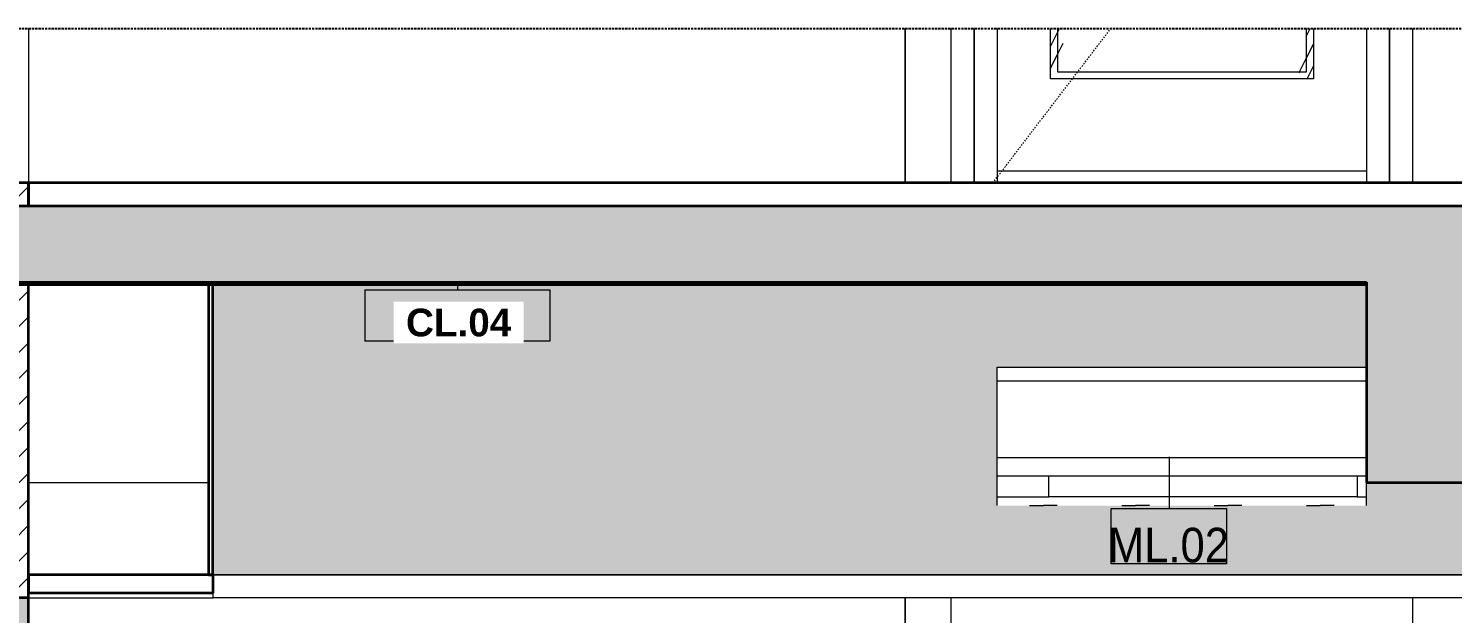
# Model space of a CAD drawing. Header units: millimetres. Extents: x 31499 to 223976, y 3719 to 80291.
# Drawn here: x 48873 to 51959, y 8066 to 9335 of the extents above; entities that cross this region are included whole.
import ezdxf

# ---------------------------------------------------------------- set-up
doc = ezdxf.new("R2010")
doc.units = ezdxf.units.MM
for name, pattern in [('Centre', [31.75, 6.35, -4.7625, 15.875, -4.7625]), ('Dash', [6, 3, -3]), ('Hidden', [7.14375, 4.7625, -2.38125]), ('IMPORT-CENTER _2_', [40.64, 25.4, -5.08, 5.08, -5.08])]:
    doc.linetypes.add(name, pattern=pattern)
for name, color, linetype, lineweight in [('0-4', 130, 'Continuous', 5), ('A-CLNG', 13, 'Continuous', 18), ('A-CLNG-1', 250, 'Continuous', 35), ('A-CLNG-2', 7, 'Continuous', 18), ('A-CLNG-FNSH-1', 7, 'Continuous', 18), ('A-CLNG-IDEN', 151, 'Continuous', 9), ('A-CLNG-PATT-1', 7, 'Continuous', 18), ('A-CLNG-PATT-2', 31, 'Continuous', 25), ('A-DETL-GENF', 92, 'Continuous', 18), ('A-DETL-GENF-4', 92, 'Hidden', 25), ('A-DETL-GENF-5', 9, 'Continuous', 18), ('A-DETL-GENF-HDLN-1', 7, 'Dash', 18), ('A-DETL-GENF-HDLN-2', 1, 'Continuous', 18), ('A-DETL-MEDM', 33, 'Continuous', 35), ('A-DOOR', 31, 'Continuous', 18), ('A-DOOR-1', 7, 'Continuous', 18), ('A-FLOR-FNSH-1', 250, 'Continuous', 35), ('A-FLOR-LEVL-2', 51, 'Centre', 9), ('A-FLOR-PATT-1', 253, 'Continuous', 18), ('A-WALL', 113, 'Continuous', 18), ('A-WALL-5', 250, 'Continuous', 35), ('A-WALL-6', 7, 'Continuous', 18), ('A-WALL-PATT-2', 111, 'Continuous', 18), ('G-IMPT', 8, 'Continuous', 18), ('G-IMPT-3', 8, 'IMPORT-CENTER _2_', 18), ('M-EQPM', 50, 'Continuous', 18), ('M-EQPM-1', 50, 'Continuous', 25), ('M-EQPM-2', 7, 'Continuous', 18), ('M-EQPM-IDEN', 50, 'Continuous', 9), ('S-BEAM-2', 7, 'Continuous', 18), ('S-COLS-10', 7, 'Continuous', 18)]:
    doc.layers.add(name, color=color, linetype=linetype, lineweight=lineweight)
doc.styles.add('Arial_1', font='arial.ttf', dxfattribs={"width": 0.9, "height": 75})
doc.styles.add('Arial_B_3', font='arialbd.ttf', dxfattribs={"height": 60})
pattern_1 = [(50, (37692.33, 15875), (364.368, -31.878), [38.1, -419.1]), (355, (37692.33, 15875), (-70.486, 382.113), [30.48, -335.28]), (100.451, (37722.7, 15872.34), (293.885, 350.233), [32.38, -356.18]), (46.184, (37692.33, 15976.6), (542.158, -84.086), [57.15, -628.65]), (96.636, (37737.5, 15969.6), (474.805, 494.855), [48.57, -534.27]), (351.184, (37692.33, 15976.6), (474.81, 494.85), [45.72, -502.92]), (21, (37743.13, 15951.2), (303.228, -204.53), [38.1, -419.1]), (326, (37743.13, 15951.2), (123.604, 368.376), [30.48, -335.28]), (71.451, (37768.4, 15934.16), (426.834, 163.843), [32.38, -356.18]), (37.5, (37692.33, 15875), (6.1766, 169.1102), [3.353, -327.863, 3.353, -337.007, -336.55]), (37.5, (37692.33, 15875), (6.1766, 169.1102), [-671.576, 3.353, -333.197]), (7.5, (37692.33, 15875), (133.639, 200.3615), [3.353, -190.703, 3.353, -320.243, -128.27]), (7.5, (37692.33, 15875), (133.639, 200.3615), [-517.652, 3.353, -124.917]), (327.5, (37579.05, 15875), (271.1818, -11.4584), [3.353, -123.647, 3.353, -392.887, -525.78]), (327.5, (37579.05, 15875), (271.1818, -11.4584), [-523.24, 3.353, -522.427]), (317.5, (37528.25, 15875), (296.2585, 50.853), [3.353, -161.747, 3.353, -259.791, -373.38]), (317.5, (37528.25, 15875), (296.2585, 50.853), [-428.244, 3.353, -370.027]), (45, (37692.33, 15875), (-125.7236, 125.7236), []), (45, (37692.33, 16065.5), (-125.7236, 125.7236), [])]
pattern_2 = [(0, (37692.33, 15875), (406.4, 101.6), [16.764, -288.036, 16.764, -288.036, -1625.6]), (0, (37692.33, 15875), (406.4, 101.6), [-609.6, 16.764, -592.836, 16.764, -288.036, -711.2]), (0, (37692.33, 15875), (406.4, 101.6), [-1524, 16.764, -186.436, 16.764, -491.236]), (120, (37844.73, 15925.8), (-291.1882, 301.1527), [16.764, -288.036, 16.764, -288.036, -1625.6]), (120, (37844.73, 15925.8), (-291.1882, 301.1527), [-609.6, 16.764, -592.836, 16.764, -288.036, -711.2]), (120, (37844.73, 15925.8), (-291.1882, 301.1527), [-1524, 16.764, -186.436, 16.764, -491.236]), (240, (37895.53, 16129), (-115.2118, -402.7527), [16.764, -288.036, 16.764, -288.036, -1625.6]), (240, (37895.53, 16129), (-115.2118, -402.7527), [-609.6, 16.764, -592.836, 16.764, -288.036, -711.2]), (240, (37895.53, 16129), (-115.2118, -402.7527), [-1524, 16.764, -186.436, 16.764, -491.236])]
pattern_3 = [(63.435, (37755.83, 15906.75), (-255.583, 766.747), [317.5, -190.5, 317.5, -190.5, -403.903]), (63.435, (37755.83, 15906.75), (-255.583, 766.747), [-1016, 127, -276.9]), (63.435, (37739.96, 15922.6), (-255.583, 766.747), [254, -317.5, 190.5, -190.5, -467.403]), (63.435, (37739.96, 15922.6), (-255.583, 766.747), [-952.5, 222.25, -245.15]), (63.435, (37739.96, 15970.25), (-255.583, 766.747), [190.5, -381, 127, -190.5, -530.903]), (63.435, (37739.96, 15970.25), (-255.583, 766.747), [-889, 285.75, -245.15]), (63.435, (37787.6, 15922.6), (-255.583, 766.747), [190.5, -381, 158.75, -689.653]), (63.435, (37835.2, 15970.25), (-255.583, 766.747), [95.25, -476.25, 63.5, -784.903]), (63.435, (37755.83, 16049.6), (-255.583, 766.747), [63.5, -476.25, 63.5, -254, -562.653]), (63.435, (37755.83, 16049.6), (-255.583, 766.747), [-857.25, 158.75, -403.9]), (63.435, (38041.6, 16002), (-255.583, 766.747), [317.5, -476.25, 381, -251.503]), (63.435, (38041.6, 15954.4), (-255.583, 766.747), [444.5, -317.5, 476.25, -188.003]), (63.435, (38073.33, 15970.25), (-255.583, 766.747), [508, -254, 381, -276.903]), (63.435, (38120.96, 16017.9), (-255.583, 766.747), [317.5, -444.5, 254, -403.903]), (63.435, (38073.33, 16113.1), (-255.583, 766.747), [158.75, -635, 190.5, -435.653]), (63.435, (38168.6, 16065.5), (-255.583, 766.747), [127, -635, 127, -530.903])]
pattern_4 = [(45, (51512.36, 15875), (-28.28427, 28.28427), [])]

# ---------------------------------------------------------------- blocks, each defined once
blk = doc.blocks.new('NCV_TKTC_KET CAU_rvt-2-TKCS_CĂN HỘ LOẠI 2A - MẶT CẮT 1')
at = {"layer": 'A-FLOR-PATT-1'}
h = blk.add_hatch(dxfattribs=at)
h.set_pattern_fill('FP_3', color=256, style=0, pattern_type=2)
h.set_pattern_definition(pattern_1)
h.paths.add_polyline_path([(37683.7, 8780), (37952.6, 8780), (37952.6, 8785), (33952.6, 8785), (33952.6, 8780), (37014.5, 8780)])
h.paths.add_polyline_path([(39952.6, 8780), (42052.6, 8780), (42052.6, 8785), (38252.6, 8785), (38252.6, 8780), (38353, 8780)])
h = blk.add_hatch(dxfattribs=at)
h.set_pattern_fill('FP_3', color=256, style=0, pattern_type=2)
h.set_pattern_definition(pattern_1)
h.paths.add_polyline_path([(37683.7, 8780), (37952.6, 8780), (37952.6, 8785), (33952.6, 8785), (33952.6, 8780), (37014.5, 8780)])
h.paths.add_polyline_path([(39952.6, 8780), (42052.6, 8780), (42052.6, 8785), (38252.6, 8785), (38252.6, 8780), (38353, 8780)])
at = {"layer": 'A-FLOR-FNSH-1'}
blk.add_line((33952.6, 8780), (37952.6, 8780), dxfattribs=at)
at = {"layer": 'S-BEAM-2'}
blk.add_line((35052.6, 8350), (35442.4, 8350), dxfattribs=at)
blk = doc.blocks.new('Air_Conditioner_on_wall_20381 - Air_Conditioner_on_wall_20381-806652-TKCS_CĂN HỘ LOẠI 2A - MẶT CẮT 1')
at = {"layer": 'M-EQPM-2'}
for p, q in [((37152.2, 8570), (37152.2, 8600)), ((37152.2, 8600), (37952.2, 8600)), ((37952.2, 8600), (37952.2, 8570)), ((37152.2, 8404.1), (37152.2, 8570)), ((37952.2, 8570), (37152.2, 8570)), ((37952.2, 8570), (37952.2, 8404.1)), ((37152.2, 8364.8), (37152.2, 8404.1)), ((37152.2, 8404.1), (37952.2, 8404.1)), ((37952.2, 8404.1), (37952.2, 8364.8)), ((37152.2, 8319.1), (37152.2, 8364.8)), ((37152.2, 8364.8), (37264.2, 8364.8)), ((37264.2, 8364.8), (37932.2, 8364.8)), ((37264.2, 8319.1), (37264.2, 8364.8)), ((37932.2, 8364.8), (37952.2, 8364.8)), ((37932.2, 8364.8), (37932.2, 8319.1)), ((37952.2, 8364.8), (37952.2, 8319.1)), ((37152.2, 8300), (37152.2, 8319.1)), ((37152.2, 8319.1), (37264.2, 8319.1)), ((37932.2, 8319.1), (37264.2, 8319.1)), ((37932.2, 8319.1), (37952.2, 8319.1)), ((37952.2, 8319.1), (37952.2, 8300)), ((37222.3, 8300), (37252.2, 8300)), ((37282.2, 8300), (37252.2, 8300)), ((37422.3, 8300), (37452.2, 8300)), ((37482.2, 8300), (37452.2, 8300)), ((37622.3, 8300), (37652.2, 8300)), ((37682.2, 8300), (37652.2, 8300)), ((37822.3, 8300), (37852.2, 8300)), ((37882.2, 8300), (37852.2, 8300))]:
    blk.add_line(p, q, dxfattribs=at)
blk = doc.blocks.new('CL_01-VÁCH DỰNG THẠCH CAO CĂN HỘ LOẠI 1-5A5 - CL_01-VÁCH DỰNG THẠCH CAO CĂN HỘ LOẠI 1A-5-909354-TKCS_CĂN HỘ LOẠI 2A - MẶT CẮT 1')
at = {"layer": 'A-CLNG-PATT-1'}
h = blk.add_hatch(dxfattribs=at)
h.set_pattern_fill('FP_5', color=256, style=0, pattern_type=2)
h.set_pattern_definition(pattern_2)
h.paths.add_polyline_path([(41052.6, 8150), (41062.6, 8150), (41062.6, 8780), (41052.6, 8780), (41052.6, 8350)])
h.paths.add_polyline_path([(35452.4, 8150), (35452.4, 8780), (35442.4, 8780), (35442.4, 8150)])
at = {"layer": 'A-CLNG-PATT-2'}
h = blk.add_hatch(dxfattribs=at)
h.set_pattern_fill('FP_6', color=256, style=0, pattern_type=2)
h.set_pattern_definition([(0, (37692.334, 15875), (203.2, 50.8), [16.764, -135.636, 16.764, -135.636, -812.8]), (0, (37692.334, 15875), (203.2, 50.8), [-304.8, 16.764, -288.036, 16.764, -135.636, -355.6]), (0, (37692.334, 15875), (203.2, 50.8), [-762, 16.764, -84.836, 16.764, -237.236]), (120, (37768.534, 15900.4), (-145.5941, 150.57636), [16.764, -135.636, 16.764, -135.636, -812.8]), (120, (37768.534, 15900.4), (-145.5941, 150.57636), [-304.8, 16.764, -288.036, 16.764, -135.636, -355.6]), (120, (37768.534, 15900.4), (-145.5941, 150.57636), [-762, 16.764, -84.836, 16.764, -237.236]), (240, (37793.934, 16002), (-57.6059, -201.37636), [16.764, -135.636, 16.764, -135.636, -812.8]), (240, (37793.934, 16002), (-57.6059, -201.37636), [-304.8, 16.764, -288.036, 16.764, -135.636, -355.6]), (240, (37793.934, 16002), (-57.6059, -201.37636), [-762, 16.764, -84.836, 16.764, -237.236])])
h.paths.add_polyline_path([(38152.6, 8150), (41052.6, 8150), (41052.6, 8780), (38252.6, 8780), (38252.6, 8350), (37952.6, 8350), (37952.2, 8780), (35452.4, 8780), (35452.6, 8150), (37952.6, 8150)])
h.paths.add_polyline_path([(37683.7, 8300), (37152.2, 8300), (37152.2, 8600), (37952.2, 8600), (37952.2, 8300), (37932.2, 8300)])
at = {"layer": 'A-CLNG-1'}
for p, q in [((35452.4, 8780), (35442.4, 8780)), ((35442.4, 8780), (35442.4, 8150)), ((35452.4, 8150), (35452.4, 8780)), ((35442.4, 8150), (35452.4, 8150))]:
    blk.add_line(p, q, dxfattribs=at)
at = {"layer": 'A-CLNG-2'}
blk.add_line((41052.6, 8150), (35452.6, 8150), dxfattribs=at)
blk = doc.blocks.new('NCV_TKTC_TANG 2_rvt-2-TKCS_CĂN HỘ LOẠI 2A - MẶT CẮT 1')
at = {"layer": 'A-CLNG-PATT-1'}
h = blk.add_hatch(dxfattribs=at)
h.set_pattern_fill('FP_5', color=256, style=0, pattern_type=2)
h.set_pattern_definition(pattern_2)
h.paths.add_polyline_path([(41852.6, 8100), (41852.6, 8110), (41052.6, 8110), (41052.6, 8100), (41699.2, 8100)])
h.paths.add_polyline_path([(35052.6, 8100), (35452.6, 8100), (35452.4, 8110), (35052.6, 8110)])
at = {"layer": 'A-CLNG-1'}
for p, q in [((35452.6, 8150), (35052.6, 8150)), ((35052.6, 8150), (35052.6, 8110)), ((35452.6, 8110), (35452.6, 8150)), ((35452.6, 8110), (35052.6, 8110))]:
    blk.add_line(p, q, dxfattribs=at)
at = {"layer": 'A-CLNG-2'}
for p, q in [((35452.6, 8150), (41052.6, 8150)), ((41052.6, 8100), (35452.6, 8100))]:
    blk.add_line(p, q, dxfattribs=at)
at = {"layer": 'A-CLNG-FNSH-1'}
for p, q in [((35052.6, 8110), (35052.6, 8100)), ((35052.6, 8100), (35452.6, 8100)), ((35452.6, 8100), (35452.6, 8110))]:
    blk.add_line(p, q, dxfattribs=at)
at = {"layer": 'A-WALL-6'}
blk.add_line((36952.6, 5600), (36952.6, 8100), dxfattribs=at)
at = {"layer": 'S-COLS-10'}
for p, q in [((36952.6, 8100), (36952.6, 5600)), ((37052.6, 5600), (37052.6, 8100)), ((38052.6, 8100), (38052.6, 5600))]:
    blk.add_line(p, q, dxfattribs=at)
at = {"layer": 'A-CLNG'}
blk.add_blockref('CL_01-VÁCH DỰNG THẠCH CAO CĂN HỘ LOẠI 1-5A5 - CL_01-VÁCH DỰNG THẠCH CAO CĂN HỘ LOẠI 1A-5-909354-TKCS_CĂN HỘ LOẠI 2A - MẶT CẮT 1', (0, 0), dxfattribs=at)
at = {"layer": 'M-EQPM'}
blk.add_blockref('Air_Conditioner_on_wall_20381 - Air_Conditioner_on_wall_20381-806652-TKCS_CĂN HỘ LOẠI 2A - MẶT CẮT 1', (0, 0), dxfattribs=at)
blk = doc.blocks.new('DOOR_CW_01 CANH MO-PANEL KINH - DIG_01-900x2200-CỬA NHÔM KÍNH-V39-TKCS_CĂN HỘ LOẠI 2A - MẶT CẮT 1')
at = {"layer": 'A-DETL-GENF-HDLN-2'}
h = blk.add_hatch(dxfattribs=at)
h.set_pattern_fill('FP_9', color=256, style=0, pattern_type=2)
h.set_pattern_definition(pattern_3)
h.paths.add_polyline_path([(37683.7, 9226), (37837.6, 9226), (37837.6, 9335.2), (37822.6, 9335.2), (37822.6, 9241), (37282.6, 9241), (37282.6, 9335.2), (37267.6, 9335.2), (37267.6, 9226), (37282.7, 9226)])
h = blk.add_hatch(dxfattribs=at)
h.set_pattern_fill('FP_9', color=256, style=0, pattern_type=2)
h.set_pattern_definition(pattern_3)
h.paths.add_polyline_path([(37683.7, 9241), (37822.6, 9241), (37822.6, 9335.2), (37282.6, 9335.2), (37282.6, 9241)])
at = {"layer": 'A-DETL-GENF-HDLN-1'}
blk.add_line((37142.6, 9000), (37398.6, 9335.2), dxfattribs=at)
at = {"layer": 'A-DOOR-1'}
for p, q in [((37102.6, 9335.2), (37102.6, 9000)), ((37152.6, 9000), (37152.6, 9335.2)), ((37267.6, 9226), (37267.6, 9335.2)), ((37282.6, 9335.2), (37282.6, 9241)), ((37822.6, 9241), (37822.6, 9335.2)), ((37837.6, 9335.2), (37837.6, 9226)), ((37952.6, 9335.2), (37952.6, 9000)), ((38002.6, 9000), (38002.6, 9335.2)), ((37282.6, 9241), (37822.6, 9241)), ((37837.6, 9226), (37267.6, 9226)), ((37152.6, 9026), (37952.6, 9026))]:
    blk.add_line(p, q, dxfattribs=at)
blk = doc.blocks.new('NCV_TKTC_TANG 3 - 4_rvt-3-TKCS_CĂN HỘ LOẠI 2A - MẶT CẮT 1')
at = {"layer": 'A-FLOR-FNSH-1'}
for p, q in [((41852.6, 9000), (35052.6, 9000)), ((35052.6, 9000), (35052.6, 8950))]:
    blk.add_line(p, q, dxfattribs=at)
at = {"layer": 'A-WALL-6'}
for p, q in [((36952.6, 9000), (36952.6, 9335.2)), ((37102.6, 9100), (37102.6, 9335.2)), ((38002.6, 9335.2), (38002.6, 9100)), ((37102.6, 9000), (37102.6, 9100)), ((38002.6, 9100), (38002.6, 9000))]:
    blk.add_line(p, q, dxfattribs=at)
at = {"layer": 'S-COLS-10'}
for p, q in [((36952.6, 9335.2), (36952.6, 9000)), ((37052.6, 9000), (37052.6, 9335.2)), ((38052.6, 9335.2), (38052.6, 9000))]:
    blk.add_line(p, q, dxfattribs=at)
at = {"layer": 'A-DOOR'}
blk.add_blockref('DOOR_CW_01 CANH MO-PANEL KINH - DIG_01-900x2200-CỬA NHÔM KÍNH-V39-TKCS_CĂN HỘ LOẠI 2A - MẶT CẮT 1', (0, 0), dxfattribs=at)
blk = doc.blocks.new('TKTC_XREF_251221_MB TANG 2-7 - TKTC_XREF_260130_MB TANG 2-5_dwg_$cc-V17-TKCS_CĂN HỘ LOẠI 2A - MẶT CẮT 1')
at = {"layer": 'G-IMPT-3'}
for p, q in [((37554.2, 5600), (37433.1, 5600)), ((37494.1, 5600), (37493.3, 5600))]:
    blk.add_line(p, q, dxfattribs=at)
at = {"layer": 'M-EQPM'}
for p, q in [((37538.7, 5600), (37448.7, 5600)), ((37448.7, 5600), (37493.7, 5600)), ((37493.4, 5600), (37493.4, 5600)), ((37493.7, 5600), (37538.7, 5600))]:
    blk.add_line(p, q, dxfattribs=at)
blk = doc.blocks.new('TKTC_XREF_251221_MB TANG 2-7 - TKTC_XREF_260130_MB TANG 2-5_dwg_CUM U_DN100-V18-TKCS_CĂN HỘ LOẠI 2A - MẶT CẮT 1')
at = {"layer": 'G-IMPT'}
for p, q in [((37439.6, 5600), (37438.1, 5600)), ((37438.1, 5600), (37450.2, 5600)), ((37439.6, 5600), (37441.9, 5600)), ((37448.7, 5600), (37439.6, 5600)), ((37440.7, 5600), (37447.5, 5600)), ((37549.9, 5600), (37441, 5600)), ((37441.9, 5600), (37446.4, 5600)), ((37442.1, 5600), (37442.9, 5600)), ((37442.1, 5600), (37446.2, 5600)), ((37442.9, 5600), (37445.4, 5600)), ((37442.9, 5600), (37445.4, 5600)), ((37442.9, 5600), (37445.4, 5600)), ((37445.4, 5600), (37446.2, 5600)), ((37446.4, 5600), (37448.7, 5600)), ((37543.6, 5600), (37447.3, 5600)), ((37447.3, 5600), (37450.5, 5600)), ((37450.2, 5600), (37448.7, 5600)), ((37540.5, 5600), (37450.5, 5600)), ((37543.6, 5600), (37540.5, 5600)), ((37542.2, 5600), (37540.7, 5600)), ((37540.7, 5600), (37552.8, 5600)), ((37542.2, 5600), (37544.5, 5600)), ((37551.3, 5600), (37542.2, 5600)), ((37543.4, 5600), (37550.2, 5600)), ((37544.5, 5600), (37549, 5600)), ((37544.7, 5600), (37545.5, 5600)), ((37544.7, 5600), (37548.8, 5600)), ((37545.5, 5600), (37548, 5600)), ((37545.5, 5600), (37548, 5600)), ((37545.5, 5600), (37548, 5600)), ((37548, 5600), (37548.8, 5600)), ((37549, 5600), (37551.3, 5600)), ((37552.8, 5600), (37551.3, 5600))]:
    blk.add_line(p, q, dxfattribs=at)
blk = doc.blocks.new('TKTC_XREF_251221_MB TANG 2-7 - TKTC_XREF_260130_MB TANG 2-5_dwg_THU NUOC - THU NUOC-444531-TKCS_MB TẦNG 1-4746810-TKCS_CĂN HỘ LOẠI 2A - MẶT CẮT 1')
at = {"layer": 'G-IMPT'}
for p, q in [((36628.7, 5600), (36478.7, 5600)), ((36478.7, 5600), (36628.7, 5600)), ((36603.7, 5600), (36503.7, 5600)), ((36503.7, 5600), (36603.7, 5600)), ((36598.7, 5600), (36508.7, 5600)), ((36508.7, 5600), (36598.7, 5600)), ((36508.7, 5600), (36598.7, 5600)), ((36598.7, 5600), (36508.7, 5600)), ((36521.6, 5600), (36521.6, 5600)), ((36521.6, 5600), (36521.6, 5600)), ((36521.6, 5600), (36521.6, 5600)), ((36521.6, 5600), (36545.7, 5600)), ((36545.7, 5600), (36521.6, 5600)), ((36585.8, 5600), (36521.6, 5600)), ((36521.6, 5600), (36585.8, 5600)), ((36585.8, 5600), (36521.6, 5600)), ((36521.6, 5600), (36585.8, 5600)), ((36533.9, 5600), (36533.9, 5600)), ((36533.9, 5600), (36533.9, 5600)), ((36573.4, 5600), (36533.9, 5600)), ((36533.9, 5600), (36573.4, 5600)), ((36573.4, 5600), (36533.9, 5600)), ((36533.9, 5600), (36573.4, 5600)), ((36543.9, 5600), (36543.9, 5600)), ((36543.9, 5600), (36543.9, 5600)), ((36563.5, 5600), (36543.9, 5600)), ((36543.9, 5600), (36563.5, 5600)), ((36563.5, 5600), (36543.9, 5600)), ((36543.9, 5600), (36563.5, 5600)), ((36585.8, 5600), (36561.7, 5600)), ((36561.7, 5600), (36585.8, 5600)), ((36563.5, 5600), (36563.5, 5600)), ((36563.5, 5600), (36563.5, 5600)), ((36573.4, 5600), (36573.4, 5600)), ((36573.4, 5600), (36573.4, 5600)), ((36585.8, 5600), (36585.8, 5600)), ((36585.8, 5600), (36585.8, 5600)), ((36585.8, 5600), (36585.8, 5600))]:
    blk.add_line(p, q, dxfattribs=at)
blk = doc.blocks.new('TKTC_XREF_251221_MB TANG 2-7 - TKTC_XREF_260130_MB TANG 2-5_dwg_$cc-V19-TKCS_CĂN HỘ LOẠI 2A - MẶT CẮT 1')
at = {"layer": 'G-IMPT-3'}
for p, q in [((37554.2, 5600), (37433.1, 5600)), ((37494.1, 5600), (37493.3, 5600))]:
    blk.add_line(p, q, dxfattribs=at)
at = {"layer": 'M-EQPM'}
for p, q in [((37538.7, 5600), (37448.7, 5600)), ((37448.7, 5600), (37493.7, 5600)), ((37493.4, 5600), (37493.4, 5600)), ((37493.7, 5600), (37538.7, 5600))]:
    blk.add_line(p, q, dxfattribs=at)
blk = doc.blocks.new('TKTC_XREF_251221_MB TANG 2-7 - TKTC_XREF_260130_MB TANG 2-5_dwg_CUM U_DN100-V20-TKCS_CĂN HỘ LOẠI 2A - MẶT CẮT 1')
at = {"layer": 'G-IMPT'}
for p, q in [((37439.6, 5600), (37438.1, 5600)), ((37438.1, 5600), (37450.2, 5600)), ((37439.6, 5600), (37441.9, 5600)), ((37448.7, 5600), (37439.6, 5600)), ((37440.7, 5600), (37447.5, 5600)), ((37549.9, 5600), (37441, 5600)), ((37441.9, 5600), (37446.4, 5600)), ((37442.1, 5600), (37442.9, 5600)), ((37442.1, 5600), (37446.2, 5600)), ((37442.9, 5600), (37445.4, 5600)), ((37442.9, 5600), (37445.4, 5600)), ((37442.9, 5600), (37445.4, 5600)), ((37445.4, 5600), (37446.2, 5600)), ((37446.4, 5600), (37448.7, 5600)), ((37543.6, 5600), (37447.3, 5600)), ((37447.3, 5600), (37450.5, 5600)), ((37450.2, 5600), (37448.7, 5600)), ((37540.5, 5600), (37450.5, 5600)), ((37543.6, 5600), (37540.5, 5600)), ((37542.2, 5600), (37540.7, 5600)), ((37540.7, 5600), (37552.8, 5600)), ((37542.2, 5600), (37544.5, 5600)), ((37551.3, 5600), (37542.2, 5600)), ((37543.4, 5600), (37550.2, 5600)), ((37544.5, 5600), (37549, 5600)), ((37544.7, 5600), (37545.5, 5600)), ((37544.7, 5600), (37548.8, 5600)), ((37545.5, 5600), (37548, 5600)), ((37545.5, 5600), (37548, 5600)), ((37545.5, 5600), (37548, 5600)), ((37548, 5600), (37548.8, 5600)), ((37549, 5600), (37551.3, 5600)), ((37552.8, 5600), (37551.3, 5600))]:
    blk.add_line(p, q, dxfattribs=at)
blk = doc.blocks.new('TKTC_XREF_251221_MB TANG 2-7 - TKTC_XREF_260130_MB TANG 2-5_dwg_THU NUOC - THU NUOC-444531-TKCS_MB TẦNG 1-4746804-TKCS_CĂN HỘ LOẠI 2A - MẶT CẮT 1')
at = {"layer": 'G-IMPT'}
for p, q in [((34278.6, 5600), (34128.6, 5600)), ((34128.6, 5600), (34278.6, 5600)), ((34253.6, 5600), (34153.6, 5600)), ((34153.6, 5600), (34253.6, 5600)), ((34248.6, 5600), (34158.6, 5600)), ((34158.6, 5600), (34248.6, 5600)), ((34158.6, 5600), (34248.6, 5600)), ((34248.6, 5600), (34158.6, 5600)), ((34171.5, 5600), (34171.5, 5600)), ((34171.5, 5600), (34171.5, 5600)), ((34171.5, 5600), (34171.5, 5600)), ((34171.5, 5600), (34195.6, 5600)), ((34195.6, 5600), (34171.5, 5600)), ((34235.7, 5600), (34171.5, 5600)), ((34171.5, 5600), (34235.7, 5600)), ((34235.7, 5600), (34171.5, 5600)), ((34171.5, 5600), (34235.7, 5600)), ((34183.8, 5600), (34183.8, 5600)), ((34183.8, 5600), (34183.8, 5600)), ((34223.3, 5600), (34183.8, 5600)), ((34183.8, 5600), (34223.3, 5600)), ((34223.3, 5600), (34183.8, 5600)), ((34183.8, 5600), (34223.3, 5600)), ((34193.8, 5600), (34193.8, 5600)), ((34193.8, 5600), (34193.8, 5600)), ((34213.4, 5600), (34193.8, 5600)), ((34193.8, 5600), (34213.4, 5600)), ((34213.4, 5600), (34193.8, 5600)), ((34193.8, 5600), (34213.4, 5600)), ((34235.7, 5600), (34211.6, 5600)), ((34211.6, 5600), (34235.7, 5600)), ((34213.4, 5600), (34213.4, 5600)), ((34213.4, 5600), (34213.4, 5600)), ((34223.3, 5600), (34223.3, 5600)), ((34223.3, 5600), (34223.3, 5600)), ((34235.7, 5600), (34235.7, 5600)), ((34235.7, 5600), (34235.7, 5600)), ((34235.7, 5600), (34235.7, 5600))]:
    blk.add_line(p, q, dxfattribs=at)
blk = doc.blocks.new('TKTC_XREF_251221_MB TANG 2-7 - TKTC_XREF_260130_MB TANG 2-5_dwg_CUM U_DN100-V21-TKCS_CĂN HỘ LOẠI 2A - MẶT CẮT 1')
at = {"layer": 'G-IMPT'}
for p, q in [((37834.5, 5600), (37836.8, 5600)), ((37835.6, 5600), (37842.5, 5600)), ((37835.9, 5600), (37836.3, 5600)), ((37945.2, 5600), (37836.3, 5600)), ((37836.8, 5600), (37841.3, 5600)), ((37836.8, 5600), (37836.8, 5600)), ((37837, 5600), (37837.8, 5600)), ((37837.8, 5600), (37840.3, 5600)), ((37837.8, 5600), (37840.3, 5600)), ((37837.8, 5600), (37840.3, 5600)), ((37840.3, 5600), (37841.1, 5600)), ((37841.3, 5600), (37843.6, 5600)), ((37841.4, 5600), (37841.3, 5600)), ((37938.9, 5600), (37842.6, 5600)), ((37935.7, 5600), (37845.7, 5600)), ((37937.1, 5600), (37939.4, 5600)), ((37938.3, 5600), (37945.1, 5600)), ((37939.4, 5600), (37944, 5600)), ((37939.4, 5600), (37939.4, 5600)), ((37939.6, 5600), (37940.4, 5600)), ((37940.4, 5600), (37942.9, 5600)), ((37940.4, 5600), (37942.9, 5600)), ((37940.4, 5600), (37942.9, 5600)), ((37942.9, 5600), (37943.7, 5600)), ((37944, 5600), (37946.2, 5600)), ((37944, 5600), (37944, 5600)), ((37944.9, 5600), (37945.2, 5600))]:
    blk.add_line(p, q, dxfattribs=at)
at = {"layer": 'G-IMPT', "flags": 128}
for points in [[(37834.5, 5600), (37833, 5600), (37833, 5600), (37845.2, 5600), (37845.2, 5600), (37843.6, 5600)], [(37843.6, 5600), (37843.6, 5600), (37834.5, 5600), (37834.5, 5600)], [(37837, 5600), (37837, 5600), (37841.1, 5600), (37841.1, 5600)], [(37842.3, 5600), (37842.6, 5600), (37845.7, 5600)], [(37938.6, 5600), (37938.9, 5600), (37935.7, 5600)], [(37937.2, 5600), (37935.7, 5600), (37935.7, 5600), (37947.8, 5600), (37947.8, 5600), (37946.3, 5600)], [(37946.2, 5600), (37946.3, 5600), (37937.2, 5600), (37937.1, 5600)], [(37939.7, 5600), (37939.6, 5600), (37943.7, 5600), (37943.7, 5600)]]:
    blk.add_lwpolyline(points, dxfattribs=at)
blk = doc.blocks.new('TKTC_XREF_251221_MB TANG 2-7 - TKTC_XREF_251221_MB TANG 2-7-V38-TKCS_CĂN HỘ LOẠI 2A - MẶT CẮT 1')
at = {"layer": 'M-EQPM'}
for p, q in [((37553.6, 9000), (37434, 9000)), ((37434, 9000), (37553.6, 9000)), ((37435, 9000), (37554.6, 9000)), ((37554.6, 9000), (37435, 9000)), ((37435, 9000), (37554.6, 9000)), ((37436.1, 9000), (37555.7, 9000)), ((37436.1, 9000), (37555.7, 9000)), ((37552.6, 9000), (37436.8, 9000)), ((37436.8, 9000), (37552.6, 9000)), ((37552.6, 9000), (37436.8, 9000)), ((37436.8, 9000), (37552.6, 9000)), ((37554.6, 9000), (37436.8, 9000)), ((37553.6, 9000), (37437.8, 9000)), ((37437.8, 9000), (37553.6, 9000)), ((37553.6, 9000), (37437.8, 9000)), ((37437.8, 9000), (37553.6, 9000)), ((37555.7, 9000), (37437.8, 9000)), ((37553.7, 9000), (37437.9, 9000)), ((37437.9, 9000), (37553.7, 9000)), ((37555.7, 9000), (37437.9, 9000)), ((37952.6, 9000), (37832.9, 9000)), ((37832.9, 9000), (37833.2, 9000)), ((37953.3, 9000), (37832.9, 9000)), ((37832.9, 9000), (37953.3, 9000)), ((37833.2, 9000), (37953, 9000)), ((37953, 9000), (37952.6, 9000))]:
    blk.add_line(p, q, dxfattribs=at)
at = {"layer": 'M-EQPM-1'}
blk.add_line((33652.6, 9000), (42760.7, 9000), dxfattribs=at)
for name, p in [('TKTC_XREF_251221_MB TANG 2-7 - TKTC_XREF_260130_MB TANG 2-5_dwg_THU NUOC - THU NUOC-444531-TKCS_MB TẦNG 1-4746804-TKCS_CĂN HỘ LOẠI 2A - MẶT CẮT 1', (2349.1, 3400)), ('TKTC_XREF_251221_MB TANG 2-7 - TKTC_XREF_260130_MB TANG 2-5_dwg_THU NUOC - THU NUOC-444531-TKCS_MB TẦNG 1-4746810-TKCS_CĂN HỘ LOẠI 2A - MẶT CẮT 1', (0, 3400)), ('TKTC_XREF_251221_MB TANG 2-7 - TKTC_XREF_260130_MB TANG 2-5_dwg_THU NUOC - THU NUOC-444531-TKCS_MB TẦNG 1-4746810-TKCS_CĂN HỘ LOẠI 2A - MẶT CẮT 1', (0, 3400)), ('TKTC_XREF_251221_MB TANG 2-7 - TKTC_XREF_260130_MB TANG 2-5_dwg_THU NUOC - THU NUOC-444531-TKCS_MB TẦNG 1-4746810-TKCS_CĂN HỘ LOẠI 2A - MẶT CẮT 1', (0, 3400)), ('TKTC_XREF_251221_MB TANG 2-7 - TKTC_XREF_260130_MB TANG 2-5_dwg_THU NUOC - THU NUOC-444531-TKCS_MB TẦNG 1-4746810-TKCS_CĂN HỘ LOẠI 2A - MẶT CẮT 1', (0, 3400)), ('TKTC_XREF_251221_MB TANG 2-7 - TKTC_XREF_260130_MB TANG 2-5_dwg_THU NUOC - THU NUOC-444531-TKCS_MB TẦNG 1-4746804-TKCS_CĂN HỘ LOẠI 2A - MẶT CẮT 1', (2350.1, 3400)), ('TKTC_XREF_251221_MB TANG 2-7 - TKTC_XREF_260130_MB TANG 2-5_dwg_$cc-V17-TKCS_CĂN HỘ LOẠI 2A - MẶT CẮT 1', (-2.1, 3400)), ('TKTC_XREF_251221_MB TANG 2-7 - TKTC_XREF_260130_MB TANG 2-5_dwg_$cc-V17-TKCS_CĂN HỘ LOẠI 2A - MẶT CẮT 1', (-1.1, 3400)), ('TKTC_XREF_251221_MB TANG 2-7 - TKTC_XREF_260130_MB TANG 2-5_dwg_$cc-V17-TKCS_CĂN HỘ LOẠI 2A - MẶT CẮT 1', (-1.1, 3400)), ('TKTC_XREF_251221_MB TANG 2-7 - TKTC_XREF_260130_MB TANG 2-5_dwg_$cc-V17-TKCS_CĂN HỘ LOẠI 2A - MẶT CẮT 1', (0, 3400)), ('TKTC_XREF_251221_MB TANG 2-7 - TKTC_XREF_260130_MB TANG 2-5_dwg_$cc-V19-TKCS_CĂN HỘ LOẠI 2A - MẶT CẮT 1', (0, 3400)), ('TKTC_XREF_251221_MB TANG 2-7 - TKTC_XREF_260130_MB TANG 2-5_dwg_CUM U_DN100-V18-TKCS_CĂN HỘ LOẠI 2A - MẶT CẮT 1', (-2.1, 3400)), ('TKTC_XREF_251221_MB TANG 2-7 - TKTC_XREF_260130_MB TANG 2-5_dwg_CUM U_DN100-V18-TKCS_CĂN HỘ LOẠI 2A - MẶT CẮT 1', (-1.1, 3400)), ('TKTC_XREF_251221_MB TANG 2-7 - TKTC_XREF_260130_MB TANG 2-5_dwg_CUM U_DN100-V18-TKCS_CĂN HỘ LOẠI 2A - MẶT CẮT 1', (-1.1, 3400)), ('TKTC_XREF_251221_MB TANG 2-7 - TKTC_XREF_260130_MB TANG 2-5_dwg_CUM U_DN100-V18-TKCS_CĂN HỘ LOẠI 2A - MẶT CẮT 1', (0, 3400)), ('TKTC_XREF_251221_MB TANG 2-7 - TKTC_XREF_260130_MB TANG 2-5_dwg_CUM U_DN100-V20-TKCS_CĂN HỘ LOẠI 2A - MẶT CẮT 1', (0, 3400)), ('TKTC_XREF_251221_MB TANG 2-7 - TKTC_XREF_260130_MB TANG 2-5_dwg_$cc-V19-TKCS_CĂN HỘ LOẠI 2A - MẶT CẮT 1', (397.1, 3400)), ('TKTC_XREF_251221_MB TANG 2-7 - TKTC_XREF_260130_MB TANG 2-5_dwg_CUM U_DN100-V21-TKCS_CĂN HỘ LOẠI 2A - MẶT CẮT 1', (0, 3400))]:
    blk.add_blockref(name, p)
blk = doc.blocks.new('BORDER VIEW - BORDER VIEW-3707043-TKCS_CĂN HỘ LOẠI 2A - MẶT CẮT 1')
at = {"layer": 'A-DETL-GENF-4'}
blk.add_line((33302.6, 9335.2), (42610.7, 9335.2), dxfattribs=at)
blk = doc.blocks.new('M_ME Tag - Boxed-4073756-TKCS_CĂN HỘ LOẠI 2A - MẶT CẮT 1')
at = {"layer": 'M-EQPM-IDEN'}
for p, q in [((37399, 8173.7), (37399, 8293.7)), ((37399, 8293.7), (37649, 8293.7)), ((37649, 8293.7), (37649, 8173.7)), ((37649, 8173.7), (37399, 8173.7))]:
    blk.add_line(p, q, dxfattribs=at)
blk = doc.blocks.new('M_Ceiling Tag w Height - M_Ceiling Tag-4076437-TKCS_CĂN HỘ LOẠI 2A - MẶT CẮT 1')
at = {"layer": 'A-CLNG-IDEN'}
for p, q in [((35781.5, 8768.1), (35781.5, 8656.9)), ((35781.5, 8768.1), (36182.7, 8768.1)), ((36182.7, 8768.1), (36182.7, 8656.9)), ((36182.7, 8656.9), (35781.5, 8656.9))]:
    blk.add_line(p, q, dxfattribs=at)

msp = doc.modelspace()

# ---------------------------------------------------------------- hatches: boundary and pattern name
at = {"layer": 'A-DETL-GENF-5'}
h = msp.add_hatch(dxfattribs=at)
h.set_pattern_fill('FP_3', color=256, style=0, pattern_type=2)
h.set_pattern_definition([(50, (51512.36, 15875), (364.368, -31.878), [38.1, -419.1]), (355, (51512.36, 15875), (-70.486, 382.113), [30.48, -335.28]), (100.451, (51542.72, 15872.34), (293.885, 350.233), [32.38, -356.18]), (46.184, (51512.36, 15976.6), (542.158, -84.086), [57.15, -628.65]), (96.636, (51557.54, 15969.6), (474.805, 494.855), [48.57, -534.27]), (351.184, (51512.36, 15976.6), (474.81, 494.85), [45.72, -502.92]), (21, (51563.16, 15951.2), (303.2285, -204.5305), [38.1, -419.1]), (326, (51563.16, 15951.2), (123.604, 368.376), [30.48, -335.28]), (71.451, (51588.43, 15934.16), (426.834, 163.843), [32.38, -356.18]), (37.5, (51512.36, 15875), (6.1766, 169.1102), [3.353, -327.863, 3.353, -337.007, -336.55]), (37.5, (51512.36, 15875), (6.1766, 169.1102), [-671.576, 3.353, -333.197]), (7.5, (51512.36, 15875), (133.639, 200.3615), [3.353, -190.703, 3.353, -320.243, -128.27]), (7.5, (51512.36, 15875), (133.639, 200.3615), [-517.652, 3.353, -124.917]), (327.5, (51399.07, 15875), (271.1818, -11.4584), [3.353, -123.647, 3.353, -392.887, -525.78]), (327.5, (51399.07, 15875), (271.1818, -11.4584), [-523.24, 3.353, -522.427]), (317.5, (51348.27, 15875), (296.2585, 50.853), [3.353, -161.747, 3.353, -259.791, -373.38]), (317.5, (51348.27, 15875), (296.2585, 50.853), [-428.244, 3.353, -370.027]), (45, (51512.36, 15875), (-125.7236, 125.7236), []), (45, (51512.36, 16065.5), (-125.7236, 125.7236), [])])
h.paths.add_polyline_path([(47472.6, 5000), (47772.7, 5000), (47772.7, 5380), (51772.7, 5380), (51772.7, 5000), (52072.6, 5000), (52072.7, 5380), (55872.7, 5380), (55872.7, 5360), (56272.6, 5360), (56272.7, 5000), (56430.8, 5000), (56469.6, 5005.1), (56472.7, 5006.4), (56472.7, 5360), (56580.8, 5360), (56580.8, 5530), (55872.7, 5530), (55872.7, 5550), (47472.6, 5550), (47472.6, 5201.7)])
h.paths.add_polyline_path([(55672.7, 7800), (55872.7, 7800), (55872.7, 7900), (55672.7, 7900), (55672.7, 7812.1)])
h.paths.add_polyline_path([(48872.6, 8000), (48872.6, 8100), (48672.6, 8100), (48672.6, 8000)])
h.paths.add_polyline_path([(56472.6, 8150), (56472.6, 8760), (56580.8, 8760), (56580.8, 8930), (55872.7, 8930), (55872.7, 8950), (47472.6, 8950), (47472.6, 8350), (47772.7, 8350), (47772.7, 8785), (51772.7, 8785), (51772.7, 8350), (52072.6, 8350), (52072.7, 8785), (55872.7, 8785), (55872.7, 8760), (56272.6, 8760), (56272.6, 8150)])
at = {"layer": 'A-WALL-PATT-2'}
h = msp.add_hatch(dxfattribs=at)
h.set_pattern_fill('FP_8', color=256, style=0, pattern_type=2)
h.set_pattern_definition(pattern_4)
h.paths.add_polyline_path([(48752.6, 8950), (48872.6, 8950), (48872.6, 9000), (48672.6, 9000), (48672.6, 8950), (48712.6, 8950)])
h = msp.add_hatch(dxfattribs=at)
h.set_pattern_fill('FP_8', color=256, style=0, pattern_type=2)
h.set_pattern_definition(pattern_4)
h.paths.add_polyline_path([(48872.6, 8100), (48872.6, 8780), (48672.6, 8780), (48672.6, 8100), (48697.6, 8100)])

# ---------------------------------------------------------------- linework, layer by layer
at = {"layer": 'A-CLNG-IDEN'}
msp.add_line((49802.2, 8781.9), (49802.2, 8768.1), dxfattribs=at)
at = {"layer": 'A-DETL-MEDM'}
for p, q in [((55872.7, 8950), (47472.6, 8950)), ((47772.7, 8785), (51772.7, 8785)), ((51772.7, 8785), (51772.7, 8350)), ((51772.7, 8350), (52072.6, 8350)), ((48872.6, 8100), (48672.6, 8100)), ((48872.6, 8000), (48872.6, 8100))]:
    msp.add_line(p, q, dxfattribs=at)
at = {"layer": 'A-FLOR-LEVL-2'}
msp.add_line((46542.6, 9000), (57297.7, 9000), dxfattribs=at)
at = {"layer": 'A-WALL'}
msp.add_line((48872.6, 9335.2), (48872.6, 9000), dxfattribs=at)
at = {"layer": 'A-WALL-5'}
for p, q in [((48872.6, 9000), (48672.6, 9000)), ((48872.6, 8950), (48872.6, 9000)), ((48872.6, 8100), (48872.6, 8785))]:
    msp.add_line(p, q, dxfattribs=at)
at = {"layer": 'M-EQPM-IDEN'}
msp.add_line((51345, 8405.7), (51345, 8293.7), dxfattribs=at)

# ---------------------------------------------------------------- block references
at = {"layer": '0-4'}
for name in ['NCV_TKTC_KET CAU_rvt-2-TKCS_CĂN HỘ LOẠI 2A - MẶT CẮT 1', 'NCV_TKTC_TANG 3 - 4_rvt-3-TKCS_CĂN HỘ LOẠI 2A - MẶT CẮT 1', 'NCV_TKTC_TANG 2_rvt-2-TKCS_CĂN HỘ LOẠI 2A - MẶT CẮT 1']:
    msp.add_blockref(name, (13820, 0), dxfattribs=at)
at = {"layer": 'A-CLNG-IDEN'}
msp.add_blockref('M_Ceiling Tag w Height - M_Ceiling Tag-4076437-TKCS_CĂN HỘ LOẠI 2A - MẶT CẮT 1', (13820, 0), dxfattribs=at)
at = {"layer": 'A-DETL-GENF'}
msp.add_blockref('BORDER VIEW - BORDER VIEW-3707043-TKCS_CĂN HỘ LOẠI 2A - MẶT CẮT 1', (13820, 0), dxfattribs=at)
at = {"layer": 'M-EQPM'}
msp.add_blockref('TKTC_XREF_251221_MB TANG 2-7 - TKTC_XREF_251221_MB TANG 2-7-V38-TKCS_CĂN HỘ LOẠI 2A - MẶT CẮT 1', (13820, 0), dxfattribs=at)
at = {"layer": 'M-EQPM-IDEN'}
msp.add_blockref('M_ME Tag - Boxed-4073756-TKCS_CĂN HỘ LOẠI 2A - MẶT CẮT 1', (13820, 0), dxfattribs=at)

# ---------------------------------------------------------------- texts
at = {"layer": 'M-EQPM-IDEN', "insert": (51343.4, 8213.8), "char_height": 75, "width": 270.9, "attachment_point": 5, "line_spacing_factor": 0.936439, "style": 'Arial_1'}
msp.add_mtext('\\pt22.5,45,67.5,90,112.5,135,157.5,180,202.5,225,247.5,270,292.5,315,337.5,360,382.5,405,427.5,450,472.5,495,517.5,540,562.5,585,607.5,630,652.5,675,697.5,720;ML.02', dxfattribs=at)

# ---------------------------------------------------------------- next in the draw order: texts
at = {"layer": 'A-CLNG-IDEN', "insert": (49804.9, 8696.8), "char_height": 60, "width": 251.5, "attachment_point": 5, "line_spacing_factor": 0.936439, "style": 'Arial_B_3', "bg_fill": 3, "box_fill_scale": 1.25, "bg_fill_color": 256, "bg_fill_true_color": 13158600, "bg_fill_transparency": 0}
msp.add_mtext('\\pt634.9998,1270.0002,1905,2539.9998,3175.0002,3810,4444.9998,5080.0002,5715,6349.9998,6985.0002,7620,8254.9998,8890.0002,9525,10159.9998,10795.0002,11430,12064.9998,12700.0002,13335,13969.9998,14605.0002,15240,15874.9998,16510.0002,17145,17779.9998,18415.0002,19050,19684.9998,20320.0002;CL.04', dxfattribs=at)

doc.saveas('drawing.dxf')
